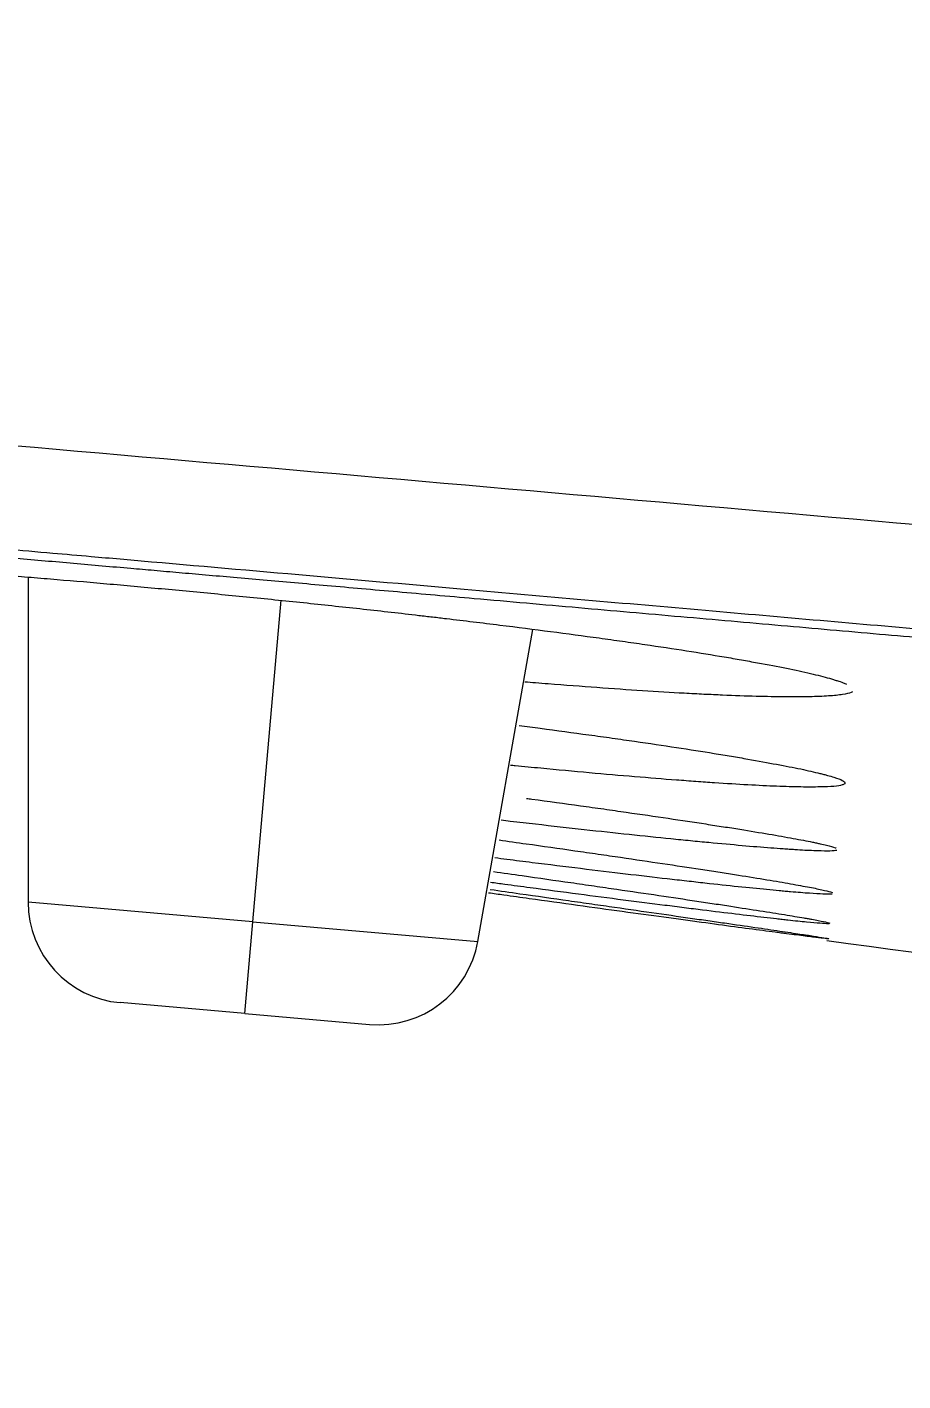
# Model space of a CAD drawing. Header units: millimetres. Extents: x 2433 to 4809, y -10272 to -6912.
# Drawn here: x 3918.34 to 3927.01, y -8019.09 to -8005.67 of the extents above; entities that cross this region are included whole.
import ezdxf

# ---------------------------------------------------------------- set-up
doc = ezdxf.new("R2010")
doc.units = ezdxf.units.MM
doc.layers.add('DIM', color=3, linetype='Continuous', lineweight=13)
doc.styles.add('ARIAL', font='arial.ttf')
doc.dimstyles.get("Standard").update_dxf_attribs({"dimtxt": 15, "dimasz": 15, "dimexe": 0.18, "dimexo": 0.0625, "dimgap": 4, "dimtad": 0, "dimtih": 1, "dimtoh": 1, "dimdec": 1, "dimdsep": 46, "dimtxsty": 'ARIAL', "dimcen": 0, "dimclrd": 3, "dimclre": 3, "dimclrt": 3, "dimadec": 0, "dimazin": 0, "dimtfac": 1, "dimtdec": 1, "dimtofl": 0, "dimtmove": 0, "dimatfit": 3, "dimfxl": 1, "dimtolj": 1, "dimtzin": 0, "dimarcsym": 0})

# ---------------------------------------------------------------- blocks, each defined once
blk = doc.blocks.new('*D50')
at = {"layer": 'Defpoints', "color": 0, "transparency": 16777216}
for p in [(3876.167, -8006.18), (4065.408, -8022.77), (4059.068, -8095.094)]:
    blk.add_point(p, dxfattribs=at)
at = {"layer": 'DIM', "color": 3, "lineweight": -2, "transparency": 16777216}
for p, q in [((3876.162, -8006.242), (3869.811, -8078.683)), ((4065.403, -8022.832), (4059.052, -8095.273)), ((3887.758, -8080.076), (3940.44, -8084.694)), ((4041.136, -8093.522), (3988.454, -8088.903))]:
    blk.add_line(p, q, dxfattribs=at)
at = {"layer": 'DIM', "color": 3, "transparency": 16777216}
for points in [[(3888.02, -8077.087), (3887.496, -8083.064), (3869.827, -8078.504)], [(4041.398, -8090.533), (4040.874, -8096.511), (4059.068, -8095.094)]]:
    blk.add_solid(points, dxfattribs=at)
at = {"layer": 'DIM', "color": 3, "transparency": 16777216, "insert": (3964.447, -8086.799), "char_height": 18, "attachment_point": 5, "style": 'ARIAL'}
blk.add_mtext('\\A1;190', dxfattribs=at)

msp = doc.modelspace()

# ---------------------------------------------------------------- linework, layer by layer
at = {"linetype": 'Continuous', "lineweight": 18, "extrusion": (-1, -2.22045e-16, 0)}
for p, q in [((3918.346, -8011.126), (3918.346, -8014.345)), ((3922.801, -8014.735), (3923.346, -8011.645)), ((3920.494, -8015.45), (3919.259, -8015.341)), ((3920.494, -8015.45), (3921.729, -8015.558))]:
    msp.add_line(p, q, dxfattribs=at)
at = {"linetype": 'Continuous', "lineweight": 13, "extrusion": (-1, -2.22045e-16, 0)}
for p, q in [((3920.574, -8014.54), (3920.852, -8011.354)), ((3920.574, -8014.54), (3918.346, -8014.345)), ((3920.494, -8015.45), (3920.574, -8014.54)), ((3920.574, -8014.54), (3922.801, -8014.735))]:
    msp.add_line(p, q, dxfattribs=at)
at = {"linetype": 'Continuous', "lineweight": 18}
for centre, start, end in [((3919.346, -8014.345), 180, 265), ((3921.817, -8014.561), 265, 350)]:
    msp.add_arc(centre, 1, start, end, dxfattribs=at)
at = {"linetype": 'Continuous', "lineweight": 13}
for points, knots in [([(4026.015, -8008.354), (4025.937, -8008.346), (4025.781, -8008.33), (4025.547, -8008.306), (4025.315, -8008.283), (4025.084, -8008.259), (4024.854, -8008.236), (4024.625, -8008.213), (4024.398, -8008.19), (4024.172, -8008.168), (4023.947, -8008.145), (4023.723, -8008.123), (4023.5, -8008.101), (4023.279, -8008.079), (4023.059, -8008.057), (4022.84, -8008.036), (4022.6, -8008.012), (4022.34, -8007.987), (4022.061, -8007.96), (4021.785, -8007.933), (4021.513, -8007.907), (4021.245, -8007.882), (4020.98, -8007.857), (4020.719, -8007.832), (4020.461, -8007.808), (4020.208, -8007.785), (4019.957, -8007.762), (4019.711, -8007.739), (4019.468, -8007.717), (4019.236, -8007.696), (4019.011, -8007.676), (4018.788, -8007.656), (4018.556, -8007.635), (4018.313, -8007.614), (4018.061, -8007.592), (4017.799, -8007.569), (4017.551, -8007.547), (4017.319, -8007.527), (4017.106, -8007.508), (4016.894, -8007.49), (4016.682, -8007.471), (4016.47, -8007.453), (4016.259, -8007.434), (4016.047, -8007.416), (4015.877, -8007.401), (4015.747, -8007.39), (4015.655, -8007.382), (4015.557, -8007.374), (4015.454, -8007.365), (4015.346, -8007.355), (4015.232, -8007.345), (4015.114, -8007.335), (4014.99, -8007.324), (4014.861, -8007.313), (4014.727, -8007.301), (4014.587, -8007.289), (4014.443, -8007.276), (4014.293, -8007.263), (4014.048, -8007.241), (4013.712, -8007.212), (4013.286, -8007.174), (4012.863, -8007.137), (4012.115, -8007.07), (4011.046, -8006.976), (4009.664, -8006.852), (4008.305, -8006.731), (4006.968, -8006.611), (4005.78, -8006.504), (4004.737, -8006.41), (4003.839, -8006.329), (4002.96, -8006.249), (4002.1, -8006.172), (4001.259, -8006.096), (4000.438, -8006.022), (3999.635, -8005.95), (3998.61, -8005.857), (3997.378, -8005.746), (3995.953, -8005.617), (3994.591, -8005.495), (3993.293, -8005.377), (3992.024, -8005.263), (3990.782, -8005.151), (3989.564, -8005.041), (3988.401, -8004.936), (3987.294, -8004.836), (3986.241, -8004.741), (3985.255, -8004.652), (3984.33, -8004.568), (3983.461, -8004.49), (3982.627, -8004.414), (3981.682, -8004.329), (3980.636, -8004.235), (3979.5, -8004.133), (3978.563, -8004.048), (3977.807, -8003.981), (3977.217, -8003.928), (3976.643, -8003.876), (3976.085, -8003.827), (3975.539, -8003.778), (3974.892, -8003.72), (3974.146, -8003.654), (3973.293, -8003.579), (3972.444, -8003.504), (3971.593, -8003.43), (3970.742, -8003.355), (3969.988, -8003.29), (3969.327, -8003.232), (3968.759, -8003.183), (3968.018, -8003.119), (3967.088, -8003.039), (3965.952, -8002.942), (3964.964, -8002.858), (3964.134, -8002.787), (3963.477, -8002.731), (3962.796, -8002.673), (3962.089, -8002.613), (3961.066, -8002.527), (3959.686, -8002.41), (3958.302, -8002.293), (3957.204, -8002.199), (3956.429, -8002.134), (3955.624, -8002.066), (3954.787, -8001.995), (3953.92, -8001.921), (3953.022, -8001.845), (3952.092, -8001.767), (3951.05, -8001.678), (3949.885, -8001.58), (3948.586, -8001.47), (3947.223, -8001.354), (3945.797, -8001.233), (3944.407, -8001.115), (3943.054, -8001.001), (3941.745, -8000.89), (3940.383, -8000.774), (3938.969, -8000.654), (3937.813, -8000.556), (3936.929, -8000.481), (3936.333, -8000.43), (3935.731, -8000.379), (3935.124, -8000.327), (3934.511, -8000.275), (3933.892, -8000.222), (3933.268, -8000.169), (3932.639, -8000.115), (3932.005, -8000.06), (3931.365, -8000.005), (3930.663, -7999.945), (3929.895, -7999.878), (3929.056, -7999.805), (3928.199, -7999.731), (3927.506, -7999.67), (3926.984, -7999.625), (3926.641, -7999.595), (3926.302, -7999.565), (3925.967, -7999.535), (3925.694, -7999.511), (3925.483, -7999.493), (3925.334, -7999.479), (3925.191, -7999.467), (3925.052, -7999.455), (3924.918, -7999.443), (3924.789, -7999.432), (3924.666, -7999.421), (3924.547, -7999.41), (3924.434, -7999.4), (3924.325, -7999.391), (3924.222, -7999.382), (3924.124, -7999.374), (3924.031, -7999.366), (3923.91, -7999.355), (3923.761, -7999.342), (3923.579, -7999.327), (3923.395, -7999.311), (3923.209, -7999.296), (3923.02, -7999.28), (3922.828, -7999.265), (3922.635, -7999.249), (3922.439, -7999.233), (3922.266, -7999.22), (3922.117, -7999.208), (3921.993, -7999.198), (3921.872, -7999.188), (3921.751, -7999.179), (3921.633, -7999.17), (3921.516, -7999.16), (3921.401, -7999.151), (3921.288, -7999.143), (3921.176, -7999.134), (3921.066, -7999.125), (3920.957, -7999.117), (3920.851, -7999.108), (3920.746, -7999.1), (3920.642, -7999.092), (3920.448, -7999.077), (3920.162, -7999.055), (3919.784, -7999.026), (3919.406, -7998.997), (3919.028, -7998.968), (3918.65, -7998.94), (3918.273, -7998.912), (3917.895, -7998.884), (3917.517, -7998.856), (3917.266, -7998.837), (3917.14, -7998.828)], [0, 0, 0, 0, 0.002163, 0.004315, 0.006455, 0.008584, 0.010701, 0.012807, 0.014901, 0.016983, 0.019054, 0.021114, 0.023162, 0.025199, 0.027224, 0.029237, 0.031239, 0.033842, 0.036411, 0.038947, 0.041449, 0.043918, 0.046353, 0.048756, 0.051125, 0.053461, 0.055764, 0.058034, 0.060272, 0.062477, 0.064437, 0.066489, 0.068631, 0.070864, 0.073187, 0.0756, 0.078103, 0.080063, 0.082021, 0.083977, 0.085932, 0.087885, 0.089837, 0.091787, 0.093735, 0.09454, 0.095393, 0.096294, 0.097243, 0.09824, 0.099285, 0.100378, 0.101519, 0.102708, 0.103944, 0.105227, 0.106558, 0.107936, 0.109362, 0.113317, 0.117239, 0.121128, 0.124984, 0.137905, 0.15062, 0.163121, 0.175403, 0.187458, 0.195883, 0.204134, 0.212208, 0.220107, 0.227829, 0.235374, 0.242743, 0.249935, 0.263598, 0.27668, 0.289178, 0.301094, 0.31243, 0.324112, 0.335287, 0.345955, 0.356116, 0.365774, 0.374937, 0.383246, 0.391223, 0.398869, 0.406191, 0.417235, 0.427641, 0.437446, 0.443025, 0.448435, 0.453691, 0.458808, 0.463805, 0.468701, 0.476608, 0.484329, 0.492175, 0.499956, 0.507736, 0.515584, 0.520716, 0.525912, 0.531211, 0.541104, 0.551477, 0.562467, 0.568279, 0.574302, 0.580545, 0.587016, 0.593721, 0.608689, 0.624975, 0.631801, 0.638904, 0.646289, 0.653957, 0.66191, 0.67015, 0.678675, 0.687484, 0.698822, 0.71074, 0.723241, 0.736326, 0.749993, 0.761535, 0.773556, 0.786058, 0.79904, 0.812502, 0.817923, 0.823398, 0.828926, 0.834507, 0.840139, 0.845823, 0.851558, 0.857344, 0.863179, 0.869063, 0.874996, 0.882558, 0.890287, 0.898183, 0.906246, 0.909445, 0.912609, 0.915735, 0.918824, 0.921875, 0.923296, 0.92467, 0.925997, 0.927278, 0.928512, 0.929699, 0.930839, 0.931933, 0.932979, 0.933979, 0.934931, 0.935836, 0.936694, 0.937505, 0.939157, 0.94083, 0.942523, 0.944238, 0.945973, 0.94773, 0.949508, 0.951308, 0.953129, 0.954277, 0.955409, 0.956527, 0.957629, 0.958717, 0.959789, 0.960846, 0.961888, 0.962914, 0.963926, 0.964922, 0.965903, 0.966868, 0.967818, 0.968753, 0.972226, 0.975699, 0.979172, 0.982644, 0.986117, 0.989588, 0.99306, 0.99653, 1, 1, 1, 1]), ([(3915.85, -8009.612), (3918.125, -8009.814), (3920.401, -8010.012), (3924.956, -8010.411), (3927.234, -8010.61), (3934.071, -8011.21), (3938.633, -8011.61), (3952.332, -8012.811), (3961.475, -8013.613), (3970.619, -8014.413)], [0, 0, 0, 0, 0.125, 0.125, 0.25, 0.25, 0.5, 0.5, 1, 1, 1, 1]), ([(3970.53, -8015.442), (3970.513, -8015.44), (3970.479, -8015.437), (3970.429, -8015.433), (3970.379, -8015.429), (3970.329, -8015.424), (3970.279, -8015.42), (3970.229, -8015.415), (3970.178, -8015.411), (3970.126, -8015.406), (3970.073, -8015.402), (3970.018, -8015.397), (3969.962, -8015.392), (3969.904, -8015.387), (3969.84, -8015.381), (3969.77, -8015.375), (3969.692, -8015.368), (3969.611, -8015.361), (3969.526, -8015.354), (3969.437, -8015.346), (3969.344, -8015.338), (3969.247, -8015.329), (3969.146, -8015.321), (3969.04, -8015.311), (3968.931, -8015.302), (3968.767, -8015.287), (3968.537, -8015.267), (3968.232, -8015.241), (3967.89, -8015.211), (3967.511, -8015.177), (3967.164, -8015.147), (3966.858, -8015.12), (3966.599, -8015.097), (3966.322, -8015.073), (3966.028, -8015.047), (3965.717, -8015.02), (3965.331, -8014.986), (3964.858, -8014.945), (3964.288, -8014.895), (3963.558, -8014.831), (3962.639, -8014.75), (3961.498, -8014.65), (3960.344, -8014.549), (3959.19, -8014.448), (3958.049, -8014.348), (3956.592, -8014.22), (3954.756, -8014.059), (3952.474, -8013.859), (3950.345, -8013.673), (3948.426, -8013.504), (3946.776, -8013.36), (3945.006, -8013.205), (3942.466, -8012.982), (3938.999, -8012.678), (3934.443, -8012.279), (3930.488, -8011.932), (3927.293, -8011.652), (3925.018, -8011.453), (3922.881, -8011.266), (3920.948, -8011.096), (3919.716, -8010.988), (3918.939, -8010.92), (3918.559, -8010.887), (3918.087, -8010.846), (3917.622, -8010.805), (3917.203, -8010.768), (3916.873, -8010.739), (3916.574, -8010.713), (3916.305, -8010.689), (3916.068, -8010.668), (3915.92, -8010.655), (3915.851, -8010.649)], [0, 0, 0, 0, 0.00093, 0.001846, 0.002755, 0.003662, 0.004571, 0.005489, 0.006419, 0.007367, 0.008336, 0.00933, 0.010354, 0.01141, 0.012501, 0.01386, 0.015278, 0.016761, 0.018312, 0.019934, 0.02163, 0.023401, 0.025249, 0.027174, 0.029176, 0.031253, 0.03616, 0.041729, 0.047976, 0.054905, 0.062506, 0.066938, 0.071679, 0.076731, 0.082096, 0.087772, 0.093759, 0.103254, 0.113671, 0.125011, 0.143197, 0.164032, 0.187516, 0.206429, 0.227264, 0.25002, 0.286248, 0.327918, 0.375029, 0.402973, 0.433122, 0.465478, 0.500039, 0.572373, 0.6557, 0.750021, 0.78956, 0.83122, 0.875001, 0.907035, 0.937497, 0.942783, 0.949752, 0.958407, 0.968747, 0.975374, 0.981433, 0.986926, 0.991851, 0.996209, 1, 1, 1, 1])]:
    msp.add_open_spline(points, degree=3, knots=knots, dxfattribs=at)
at = {"linetype": 'Continuous', "lineweight": 18}
for points, knots in [([(3971.274, -8006.932), (3966.704, -8006.532), (3962.134, -8006.138), (3952.997, -8005.347), (3948.43, -8004.951), (3939.302, -8004.161), (3934.741, -8003.765), (3927.905, -8003.173), (3925.628, -8002.976), (3922.213, -8002.68), (3921.075, -8002.581), (3918.8, -8002.384), (3917.663, -8002.285), (3916.525, -8002.191)], [0, 0, 0, 0, 0.25, 0.25, 0.5, 0.5, 0.75, 0.75, 0.875, 0.875, 0.9375, 0.9375, 1, 1, 1, 1]), ([(3915.963, -8010.736), (3916.057, -8010.745), (3916.253, -8010.762), (3916.563, -8010.79), (3916.903, -8010.82), (3917.273, -8010.853), (3917.624, -8010.884), (3917.947, -8010.912), (3918.23, -8010.937), (3918.514, -8010.962), (3918.797, -8010.987), (3919.08, -8011.012), (3919.346, -8011.035), (3919.6, -8011.057), (3919.846, -8011.079), (3920.109, -8011.102), (3920.387, -8011.126), (3920.681, -8011.152), (3920.99, -8011.179), (3921.315, -8011.208), (3921.656, -8011.238), (3922.012, -8011.269), (3922.383, -8011.302), (3922.981, -8011.354), (3923.793, -8011.426), (3924.808, -8011.515), (3925.801, -8011.602), (3926.774, -8011.688), (3927.726, -8011.771), (3928.657, -8011.853), (3930.15, -8011.984), (3932.165, -8012.161), (3934.658, -8012.38), (3937.005, -8012.587), (3939.204, -8012.78), (3941.256, -8012.96), (3943.202, -8013.131), (3945.052, -8013.294), (3946.817, -8013.449), (3948.465, -8013.593), (3949.902, -8013.72), (3951.15, -8013.829), (3952.231, -8013.924), (3953.259, -8014.015), (3954.234, -8014.101), (3955.157, -8014.182), (3956.027, -8014.258), (3957.002, -8014.344), (3958.067, -8014.437), (3959.205, -8014.537), (3960.19, -8014.624), (3961.04, -8014.698), (3961.771, -8014.763), (3962.454, -8014.823), (3963.089, -8014.879), (3963.798, -8014.941), (3964.563, -8015.008), (3965.34, -8015.076), (3966.006, -8015.135), (3966.575, -8015.185), (3967.18, -8015.238), (3967.807, -8015.293), (3968.384, -8015.344), (3968.831, -8015.383), (3969.172, -8015.413), (3969.438, -8015.436), (3969.633, -8015.453), (3969.766, -8015.465), (3969.895, -8015.476), (3970.022, -8015.487), (3970.147, -8015.498), (3970.272, -8015.509), (3970.398, -8015.52), (3970.481, -8015.528), (3970.524, -8015.531)], [0, 0, 0, 0, 0.005151, 0.010852, 0.017103, 0.023903, 0.031252, 0.036466, 0.041678, 0.046888, 0.052095, 0.0573, 0.062502, 0.066749, 0.071284, 0.076106, 0.081216, 0.086613, 0.092297, 0.098266, 0.104522, 0.111063, 0.117889, 0.125, 0.144009, 0.162634, 0.180874, 0.198731, 0.216202, 0.23329, 0.249993, 0.298424, 0.344152, 0.387173, 0.427485, 0.465089, 0.499991, 0.53446, 0.566783, 0.596959, 0.624989, 0.645739, 0.665527, 0.68435, 0.702208, 0.719099, 0.735026, 0.749991, 0.772645, 0.793478, 0.812492, 0.826748, 0.840128, 0.852628, 0.864248, 0.874994, 0.891527, 0.906245, 0.91767, 0.928083, 0.937496, 0.950865, 0.962498, 0.969176, 0.9754, 0.981249, 0.983738, 0.986155, 0.988515, 0.990832, 0.993122, 0.995402, 0.997689, 1, 1, 1, 1]), ([(3915.145, -8010.999), (3915.161, -8010.996), (3915.18, -8010.993), (3915.239, -8010.985), (3915.285, -8010.982), (3915.395, -8010.976), (3915.458, -8010.974), (3915.549, -8010.974), (3915.568, -8010.974), (3915.606, -8010.973), (3915.665, -8010.974), (3915.728, -8010.974), (3915.86, -8010.976), (3915.956, -8010.979), (3916.163, -8010.986), (3916.273, -8010.99), (3916.451, -8010.998), (3916.513, -8011.001), (3916.608, -8011.006), (3916.64, -8011.008), (3916.705, -8011.011), (3916.87, -8011.02), (3917.044, -8011.031), (3917.333, -8011.049), (3917.633, -8011.07), (3917.956, -8011.094), (3918.164, -8011.11), (3918.206, -8011.113), (3918.29, -8011.12), (3918.417, -8011.13), (3918.546, -8011.141), (3918.805, -8011.162), (3918.981, -8011.177), (3919.338, -8011.209), (3919.519, -8011.225), (3919.795, -8011.251), (3919.888, -8011.259), (3920.075, -8011.277), (3920.168, -8011.286), (3920.45, -8011.314), (3920.638, -8011.332), (3920.827, -8011.352)], [0, 0, 0, 0, 0.040504, 0.040504, 0.10904, 0.10904, 0.177575, 0.177575, 0.194709, 0.194709, 0.211843, 0.246111, 0.246111, 0.314646, 0.314646, 0.383181, 0.383181, 0.417449, 0.417449, 0.434583, 0.434583, 0.451717, 0.520252, 0.520252, 0.588788, 0.657323, 0.657323, 0.674457, 0.674457, 0.691591, 0.725858, 0.725858, 0.794394, 0.794394, 0.862929, 0.862929, 0.897197, 0.897197, 0.931465, 0.931465, 1, 1, 1, 1]), ([(3920.827, -8011.352), (3921.016, -8011.371), (3921.204, -8011.391), (3921.576, -8011.431), (3921.761, -8011.451), (3922.035, -8011.482), (3922.127, -8011.493), (3922.263, -8011.509), (3922.309, -8011.514), (3922.399, -8011.524), (3922.445, -8011.53), (3922.67, -8011.556), (3922.846, -8011.578), (3923.191, -8011.621), (3923.359, -8011.642), (3923.687, -8011.685), (3923.848, -8011.706), (3924.043, -8011.733), (3924.082, -8011.739), (3924.159, -8011.749), (3924.197, -8011.755), (3924.31, -8011.771), (3924.384, -8011.781), (3924.601, -8011.813), (3924.739, -8011.834), (3925, -8011.875), (3925.125, -8011.895), (3925.301, -8011.925), (3925.358, -8011.934), (3925.441, -8011.949), (3925.468, -8011.954), (3925.522, -8011.964), (3925.548, -8011.968), (3925.678, -8011.992), (3925.773, -8012.011), (3925.947, -8012.046), (3926.026, -8012.063), (3926.168, -8012.096), (3926.231, -8012.112), (3926.299, -8012.131), (3926.312, -8012.135), (3926.337, -8012.143), (3926.373, -8012.154), (3926.404, -8012.164), (3926.434, -8012.175), (3926.445, -8012.18), (3926.455, -8012.184)], [0, 0, 0, 0, 0.069776, 0.069776, 0.139553, 0.139553, 0.174441, 0.174441, 0.191885, 0.191885, 0.209329, 0.209329, 0.279105, 0.279105, 0.348882, 0.348882, 0.418658, 0.418658, 0.436102, 0.436102, 0.453546, 0.453546, 0.488434, 0.488434, 0.558211, 0.558211, 0.627987, 0.627987, 0.662875, 0.662875, 0.680319, 0.680319, 0.697763, 0.697763, 0.76754, 0.76754, 0.837316, 0.837316, 0.907093, 0.907093, 0.924537, 0.924537, 0.941981, 0.976869, 0.976869, 1, 1, 1, 1]), ([(3926.514, -8012.262), (3926.514, -8012.262), (3926.514, -8012.262), (3926.51, -8012.264), (3926.506, -8012.266), (3926.481, -8012.276), (3926.453, -8012.283), (3926.378, -8012.294), (3926.332, -8012.299), (3926.222, -8012.306), (3926.159, -8012.309), (3926.068, -8012.311), (3926.049, -8012.311), (3926.011, -8012.312), (3925.952, -8012.312), (3925.889, -8012.312), (3925.757, -8012.311), (3925.662, -8012.309), (3925.455, -8012.304), (3925.345, -8012.3), (3925.167, -8012.292), (3925.106, -8012.289), (3925.011, -8012.285), (3924.979, -8012.283), (3924.914, -8012.28), (3924.881, -8012.278), (3924.715, -8012.269), (3924.577, -8012.261), (3924.288, -8012.242), (3924.138, -8012.231), (3923.827, -8012.209), (3923.666, -8012.196), (3923.458, -8012.18), (3923.416, -8012.176), (3923.339, -8012.17), (3923.304, -8012.167), (3923.269, -8012.164)], [0, 0, 0, 0, 0.001306, 0.001306, 0.024625, 0.024625, 0.1179, 0.1179, 0.211175, 0.211175, 0.30445, 0.30445, 0.327768, 0.327768, 0.351087, 0.397724, 0.397724, 0.490999, 0.490999, 0.584274, 0.584274, 0.630911, 0.630911, 0.65423, 0.65423, 0.677549, 0.677549, 0.770824, 0.770824, 0.864099, 0.864099, 0.957373, 0.957373, 0.980692, 0.980692, 1, 1, 1, 1]), ([(3923.213, -8012.595), (3923.283, -8012.604), (3923.352, -8012.613), (3923.585, -8012.644), (3923.745, -8012.666), (3923.941, -8012.693), (3923.98, -8012.698), (3924.057, -8012.709), (3924.095, -8012.714), (3924.209, -8012.73), (3924.283, -8012.741), (3924.5, -8012.772), (3924.776, -8012.813), (3925.025, -8012.852), (3925.201, -8012.881), (3925.259, -8012.89), (3925.342, -8012.904), (3925.369, -8012.909), (3925.423, -8012.918), (3925.45, -8012.923), (3925.58, -8012.945), (3925.675, -8012.963), (3925.85, -8012.996), (3925.93, -8013.011), (3926.072, -8013.041), (3926.136, -8013.056), (3926.205, -8013.073), (3926.218, -8013.076), (3926.243, -8013.083), (3926.279, -8013.092), (3926.311, -8013.101), (3926.366, -8013.119), (3926.394, -8013.129), (3926.432, -8013.149), (3926.441, -8013.157), (3926.441, -8013.169), (3926.439, -8013.172), (3926.432, -8013.177), (3926.429, -8013.179), (3926.422, -8013.182), (3926.417, -8013.183), (3926.394, -8013.19), (3926.366, -8013.195), (3926.292, -8013.201), (3926.246, -8013.203), (3926.137, -8013.205), (3926.074, -8013.205), (3925.984, -8013.204), (3925.966, -8013.203), (3925.928, -8013.202), (3925.869, -8013.201), (3925.806, -8013.199), (3925.675, -8013.194), (3925.58, -8013.189), (3925.375, -8013.178), (3925.265, -8013.171), (3925.087, -8013.159), (3925.026, -8013.155), (3924.932, -8013.148), (3924.9, -8013.146), (3924.835, -8013.141), (3924.671, -8013.129), (3924.499, -8013.115), (3924.211, -8013.091), (3924.061, -8013.078), (3923.751, -8013.05), (3923.591, -8013.035), (3923.383, -8013.015), (3923.341, -8013.011), (3923.257, -8013.003), (3923.2, -8012.998), (3923.142, -8012.992), (3923.127, -8012.99)], [0, 0, 0, 0, 0.018147, 0.018147, 0.061613, 0.061613, 0.07248, 0.07248, 0.083346, 0.083346, 0.105079, 0.105079, 0.148545, 0.192011, 0.192011, 0.213744, 0.213744, 0.22461, 0.22461, 0.235477, 0.235477, 0.278943, 0.278943, 0.322409, 0.322409, 0.365875, 0.365875, 0.376741, 0.376741, 0.387608, 0.409341, 0.409341, 0.452807, 0.452807, 0.496273, 0.496273, 0.518006, 0.518006, 0.528872, 0.528872, 0.539739, 0.539739, 0.583205, 0.583205, 0.626671, 0.626671, 0.670137, 0.670137, 0.681003, 0.681003, 0.69187, 0.713603, 0.713603, 0.757069, 0.757069, 0.800535, 0.800535, 0.822268, 0.822268, 0.833134, 0.833134, 0.844001, 0.887467, 0.887467, 0.930933, 0.930933, 0.974399, 0.974399, 0.985265, 0.985265, 0.996132, 1, 1, 1, 1]), ([(3923.283, -8013.317), (3923.301, -8013.319), (3923.319, -8013.321), (3923.501, -8013.346), (3923.662, -8013.368), (3923.857, -8013.395), (3923.896, -8013.401), (3923.973, -8013.412), (3924.012, -8013.417), (3924.126, -8013.433), (3924.2, -8013.444), (3924.417, -8013.475), (3924.556, -8013.495), (3924.819, -8013.534), (3924.944, -8013.553), (3925.121, -8013.58), (3925.179, -8013.589), (3925.263, -8013.602), (3925.29, -8013.606), (3925.344, -8013.615), (3925.371, -8013.619), (3925.502, -8013.64), (3925.598, -8013.656), (3925.774, -8013.686), (3925.854, -8013.7), (3925.998, -8013.727), (3926.062, -8013.739), (3926.131, -8013.753), (3926.144, -8013.756), (3926.17, -8013.762), (3926.207, -8013.77), (3926.239, -8013.777), (3926.295, -8013.791), (3926.329, -8013.801), (3926.349, -8013.809), (3926.352, -8013.81)], [0, 0, 0, 0, 0.010594, 0.010594, 0.10779, 0.10779, 0.132089, 0.132089, 0.156388, 0.156388, 0.204986, 0.204986, 0.302182, 0.302182, 0.399378, 0.399378, 0.447976, 0.447976, 0.472275, 0.472275, 0.496574, 0.496574, 0.59377, 0.59377, 0.690966, 0.690966, 0.788162, 0.788162, 0.812461, 0.812461, 0.83676, 0.885358, 0.885358, 0.982554, 1, 1, 1, 1]), ([(3926.359, -8013.833), (3926.359, -8013.833), (3926.359, -8013.833), (3926.355, -8013.834), (3926.351, -8013.834), (3926.328, -8013.838), (3926.301, -8013.839), (3926.228, -8013.839), (3926.183, -8013.838), (3926.076, -8013.834), (3926.013, -8013.831), (3925.924, -8013.825), (3925.906, -8013.824), (3925.868, -8013.821), (3925.81, -8013.817), (3925.747, -8013.813), (3925.617, -8013.803), (3925.522, -8013.795), (3925.318, -8013.777), (3925.208, -8013.767), (3925.032, -8013.75), (3924.971, -8013.745), (3924.877, -8013.735), (3924.845, -8013.732), (3924.781, -8013.726), (3924.618, -8013.709), (3924.445, -8013.692), (3924.159, -8013.661), (3924.01, -8013.645), (3923.7, -8013.611), (3923.54, -8013.593), (3923.333, -8013.569), (3923.291, -8013.564), (3923.208, -8013.555), (3923.136, -8013.546), (3923.064, -8013.538), (3923.034, -8013.534)], [0, 0, 0, 0, 0.001052, 0.001052, 0.023908, 0.023908, 0.115332, 0.115332, 0.206757, 0.206757, 0.298181, 0.298181, 0.321037, 0.321037, 0.343893, 0.389605, 0.389605, 0.48103, 0.48103, 0.572454, 0.572454, 0.618166, 0.618166, 0.641022, 0.641022, 0.663879, 0.755303, 0.755303, 0.846727, 0.846727, 0.938152, 0.938152, 0.961008, 0.961008, 0.983864, 1, 1, 1, 1]), ([(3923.012, -8013.729), (3923.102, -8013.742), (3923.192, -8013.755), (3923.445, -8013.79), (3923.605, -8013.813), (3923.801, -8013.841), (3923.84, -8013.847), (3923.917, -8013.858), (3923.956, -8013.863), (3924.07, -8013.88), (3924.144, -8013.89), (3924.362, -8013.922), (3924.5, -8013.943), (3924.764, -8013.982), (3924.889, -8014.001), (3925.067, -8014.028), (3925.125, -8014.037), (3925.209, -8014.05), (3925.236, -8014.054), (3925.291, -8014.063), (3925.318, -8014.067), (3925.449, -8014.088), (3925.545, -8014.103), (3925.722, -8014.132), (3925.802, -8014.146), (3925.947, -8014.171), (3926.011, -8014.183), (3926.095, -8014.199), (3926.121, -8014.204), (3926.168, -8014.213), (3926.19, -8014.218), (3926.247, -8014.231), (3926.276, -8014.238), (3926.304, -8014.246), (3926.31, -8014.249), (3926.315, -8014.251)], [0, 0, 0, 0, 0.049111, 0.049111, 0.140481, 0.140481, 0.163324, 0.163324, 0.186166, 0.186166, 0.231851, 0.231851, 0.323221, 0.323221, 0.414591, 0.414591, 0.460276, 0.460276, 0.483119, 0.483119, 0.505961, 0.505961, 0.597331, 0.597331, 0.688701, 0.688701, 0.780071, 0.780071, 0.825756, 0.825756, 0.871441, 0.871441, 0.962811, 0.962811, 1, 1, 1, 1]), ([(3926.313, -8014.265), (3926.31, -8014.265), (3926.306, -8014.265), (3926.284, -8014.267), (3926.257, -8014.267), (3926.185, -8014.264), (3926.14, -8014.262), (3926.033, -8014.254), (3925.971, -8014.249), (3925.883, -8014.242), (3925.864, -8014.24), (3925.827, -8014.237), (3925.769, -8014.232), (3925.707, -8014.226), (3925.577, -8014.213), (3925.483, -8014.204), (3925.279, -8014.182), (3925.17, -8014.171), (3924.994, -8014.151), (3924.934, -8014.144), (3924.84, -8014.134), (3924.808, -8014.13), (3924.744, -8014.123), (3924.711, -8014.119), (3924.547, -8014.1), (3924.409, -8014.084), (3924.123, -8014.05), (3923.974, -8014.032), (3923.666, -8013.995), (3923.506, -8013.975), (3923.299, -8013.949), (3923.257, -8013.944), (3923.174, -8013.933), (3923.092, -8013.923), (3923.009, -8013.912), (3922.969, -8013.907)], [0, 0, 0, 0, 0.02213, 0.02213, 0.113196, 0.113196, 0.204262, 0.204262, 0.295329, 0.295329, 0.318095, 0.318095, 0.340862, 0.386395, 0.386395, 0.477461, 0.477461, 0.568528, 0.568528, 0.614061, 0.614061, 0.636827, 0.636827, 0.659594, 0.659594, 0.75066, 0.75066, 0.841727, 0.841727, 0.932793, 0.932793, 0.95556, 0.95556, 0.978326, 1, 1, 1, 1]), ([(3922.956, -8014.042), (3923.052, -8014.055), (3923.147, -8014.069), (3923.406, -8014.106), (3923.567, -8014.129), (3923.762, -8014.157), (3923.801, -8014.163), (3923.879, -8014.174), (3923.917, -8014.18), (3924.031, -8014.196), (3924.105, -8014.207), (3924.323, -8014.239), (3924.462, -8014.259), (3924.726, -8014.298), (3924.852, -8014.317), (3925.03, -8014.343), (3925.088, -8014.352), (3925.172, -8014.365), (3925.2, -8014.369), (3925.254, -8014.377), (3925.281, -8014.382), (3925.412, -8014.402), (3925.509, -8014.417), (3925.686, -8014.445), (3925.767, -8014.457), (3925.912, -8014.481), (3925.977, -8014.492), (3926.047, -8014.504), (3926.061, -8014.506), (3926.087, -8014.511), (3926.099, -8014.513), (3926.135, -8014.52), (3926.156, -8014.524), (3926.214, -8014.535), (3926.243, -8014.541), (3926.277, -8014.549), (3926.286, -8014.552), (3926.291, -8014.554)], [0, 0, 0, 0, 0.050712, 0.050712, 0.139679, 0.139679, 0.161921, 0.161921, 0.184163, 0.184163, 0.228647, 0.228647, 0.317615, 0.317615, 0.406583, 0.406583, 0.451067, 0.451067, 0.473309, 0.473309, 0.49555, 0.49555, 0.584518, 0.584518, 0.673486, 0.673486, 0.762454, 0.762454, 0.784696, 0.784696, 0.806938, 0.806938, 0.851422, 0.851422, 0.940389, 0.940389, 1, 1, 1, 1]), ([(3926.283, -8014.56), (3926.279, -8014.56), (3926.276, -8014.56), (3926.254, -8014.559), (3926.227, -8014.558), (3926.156, -8014.552), (3926.112, -8014.548), (3926.005, -8014.538), (3925.944, -8014.532), (3925.855, -8014.522), (3925.837, -8014.52), (3925.8, -8014.516), (3925.742, -8014.509), (3925.68, -8014.502), (3925.551, -8014.487), (3925.457, -8014.476), (3925.254, -8014.452), (3925.145, -8014.439), (3924.97, -8014.417), (3924.909, -8014.409), (3924.816, -8014.398), (3924.784, -8014.394), (3924.72, -8014.386), (3924.687, -8014.381), (3924.523, -8014.361), (3924.386, -8014.343), (3924.1, -8014.306), (3923.952, -8014.287), (3923.644, -8014.246), (3923.484, -8014.225), (3923.278, -8014.198), (3923.236, -8014.192), (3923.152, -8014.181), (3923.064, -8014.169), (3922.974, -8014.157), (3922.927, -8014.15)], [0, 0, 0, 0, 0.021602, 0.021602, 0.112371, 0.112371, 0.20314, 0.20314, 0.293909, 0.293909, 0.316601, 0.316601, 0.339293, 0.384678, 0.384678, 0.475446, 0.475446, 0.566215, 0.566215, 0.6116, 0.6116, 0.634292, 0.634292, 0.656984, 0.656984, 0.747753, 0.747753, 0.838522, 0.838522, 0.929291, 0.929291, 0.951983, 0.951983, 0.974675, 1, 1, 1, 1]), ([(3922.925, -8014.219), (3923.024, -8014.234), (3923.122, -8014.248), (3923.384, -8014.285), (3923.545, -8014.308), (3923.741, -8014.336), (3923.78, -8014.341), (3923.857, -8014.352), (3923.895, -8014.358), (3924.009, -8014.374), (3924.084, -8014.385), (3924.302, -8014.416), (3924.441, -8014.436), (3924.705, -8014.474), (3924.831, -8014.492), (3925.01, -8014.518), (3925.067, -8014.526), (3925.152, -8014.538), (3925.179, -8014.542), (3925.234, -8014.55), (3925.261, -8014.554), (3925.393, -8014.573), (3925.49, -8014.587), (3925.667, -8014.613), (3925.748, -8014.625), (3925.894, -8014.647), (3925.959, -8014.656), (3926.029, -8014.667), (3926.043, -8014.669), (3926.069, -8014.673), (3926.082, -8014.675), (3926.117, -8014.681), (3926.139, -8014.684), (3926.197, -8014.693), (3926.226, -8014.698), (3926.267, -8014.705), (3926.278, -8014.707), (3926.281, -8014.709), (3926.279, -8014.709), (3926.274, -8014.709), (3926.271, -8014.708), (3926.265, -8014.708), (3926.261, -8014.708), (3926.239, -8014.705), (3926.213, -8014.702), (3926.142, -8014.694), (3926.098, -8014.689), (3925.992, -8014.675), (3925.931, -8014.667), (3925.843, -8014.656), (3925.824, -8014.654), (3925.787, -8014.649), (3925.73, -8014.641), (3925.668, -8014.633), (3925.539, -8014.616), (3925.445, -8014.604), (3925.243, -8014.577), (3925.134, -8014.562), (3924.959, -8014.538), (3924.899, -8014.53), (3924.805, -8014.517), (3924.774, -8014.513), (3924.709, -8014.504), (3924.677, -8014.5), (3924.513, -8014.478), (3924.376, -8014.459), (3924.091, -8014.42), (3923.943, -8014.399), (3923.635, -8014.356), (3923.475, -8014.334), (3923.269, -8014.306), (3923.227, -8014.3), (3923.144, -8014.288), (3923.052, -8014.275), (3922.959, -8014.262), (3922.908, -8014.255)], [0, 0, 0, 0, 0.025164, 0.025164, 0.067922, 0.067922, 0.078612, 0.078612, 0.089302, 0.089302, 0.110681, 0.110681, 0.15344, 0.15344, 0.196199, 0.196199, 0.217578, 0.217578, 0.228268, 0.228268, 0.238958, 0.238958, 0.281716, 0.281716, 0.324475, 0.324475, 0.367234, 0.367234, 0.377924, 0.377924, 0.388613, 0.388613, 0.409993, 0.409993, 0.452752, 0.452752, 0.49551, 0.49551, 0.51689, 0.51689, 0.527579, 0.527579, 0.538269, 0.538269, 0.581028, 0.581028, 0.623787, 0.623787, 0.666546, 0.666546, 0.677235, 0.677235, 0.687925, 0.709304, 0.709304, 0.752063, 0.752063, 0.794822, 0.794822, 0.816201, 0.816201, 0.826891, 0.826891, 0.837581, 0.837581, 0.88034, 0.88034, 0.923098, 0.923098, 0.965857, 0.965857, 0.976547, 0.976547, 0.987237, 1, 1, 1, 1]), ([(3926.261, -8014.725), (3928.487, -8015.03), (3931.772, -8015.468), (3935.06, -8015.888), (3936.118, -8016.021)], [0, 0, 0, 0, 0.678169, 1, 1, 1, 1])]:
    msp.add_open_spline(points, degree=3, knots=knots, dxfattribs=at)

# ---------------------------------------------------------------- dimensions: what is measured, and where the dimension line sits
at = {"layer": 'DIM', "color": 3}
dim = msp.add_aligned_dim(p1=(3876.167, -8006.18), p2=(4065.408, -8022.77), distance=-72.601, dimstyle='Standard', override={"dimtxt": 18, "dimasz": 18, "dimgap": 5}, dxfattribs=at)
dim.commit()
dim.dimension.update_dxf_attribs({"geometry": '*D50', "text_midpoint": (3964.447, -8086.799)})

doc.saveas('drawing.dxf')
